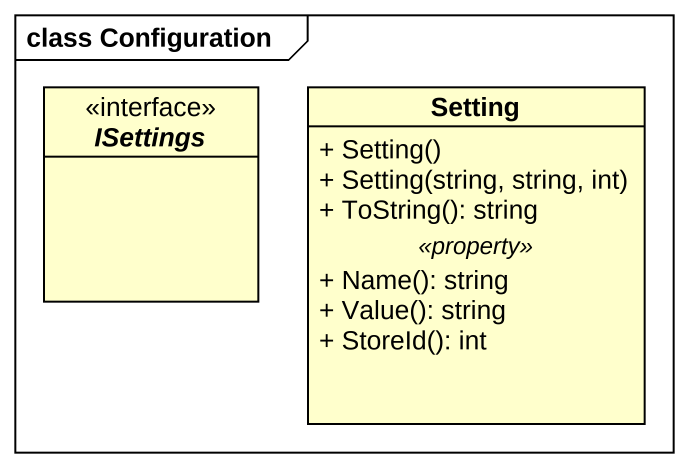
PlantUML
@startuml
mainframe class Configuration
hide circle
hide empty members
skinparam classAttributeIconSize 0
interface ISettings
class Setting {
  + Setting()
  + Setting(string, string, int)
  + ToString(): string
  .. <<property>> ..
  + Name(): string
  + Value(): string
  + StoreId(): int
}
@enduml
